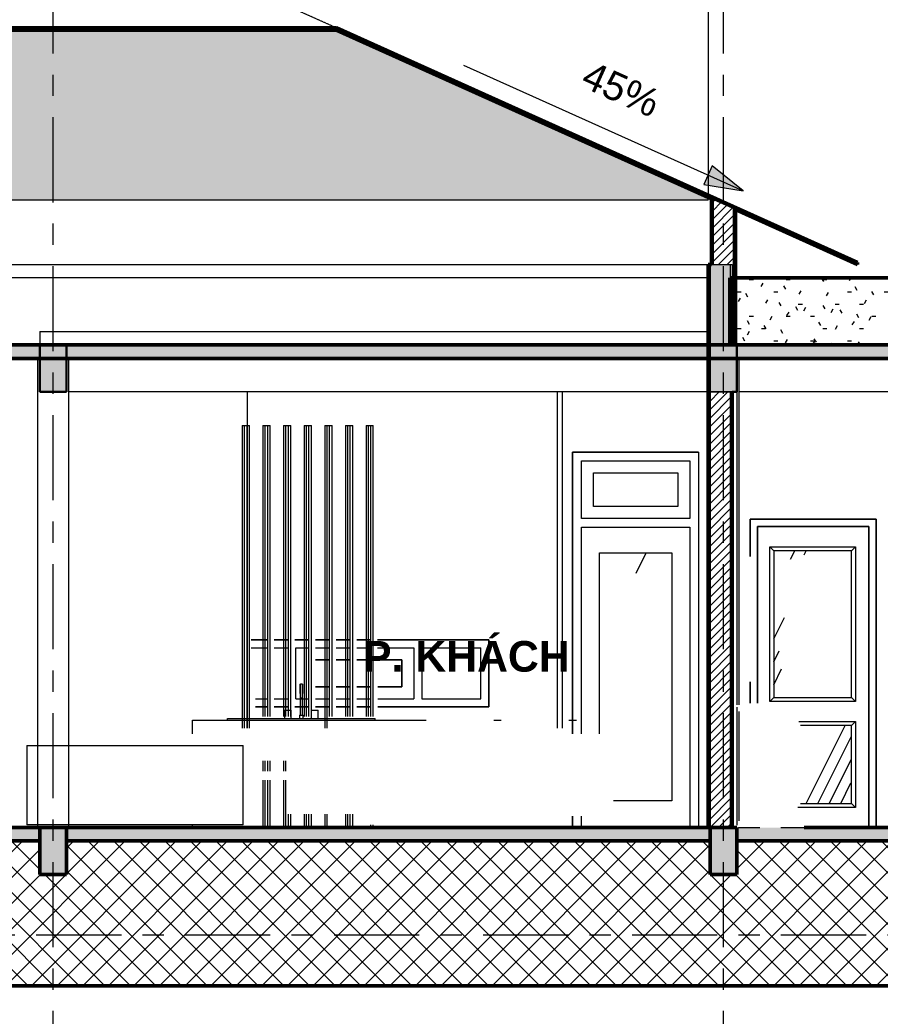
# Model space of a CAD drawing. Header units: millimetres. Extents: x 2164007 to 2324354, y -2513385 to -2308978.
# Drawn here: x 2218526 to 2224943, y -2503218 to -2495786 of the extents above; entities that cross this region are included whole.
import ezdxf

# ---------------------------------------------------------------- set-up
doc = ezdxf.new("R2010")
doc.units = ezdxf.units.MM
doc.linetypes.add('Grid Line', pattern=[22.224999999999994, 12.7, -3.174999999999999, 3.174999999999999, -3.174999999999999])
doc.linetypes.add('IMPORT-ACAD_ISO10W100 _2_', pattern=[6, 4, -1, 0, -1])
for name, color, linetype, lineweight in [('A-AREA-IDEN', 2, 'Continuous', 9), ('A-DETL', 8, 'Continuous', 9), ('A-DETL-GENF', 8, 'Continuous', 9), ('A-DETL-WIDE', 214, 'Continuous', 50), ('A-DOOR', 8, 'Continuous', 13), ('A-FLOR', 8, 'Continuous', 13), ('A-FLOR-PATT', 8, 'Continuous', 13), ('A-GLAZ', 8, 'Continuous', 13), ('A-ROOF', 8, 'Continuous', 13), ('A-ROOF-PATT', 8, 'Continuous', 13), ('A-WALL', 113, 'Continuous', 20), ('A-WALL-PATT', 8, 'Continuous', 50), ('G-ANNO-DIMS', 111, 'Continuous', 9), ('I-FURN', 8, 'Continuous', 9), ('P-SANR-FIXT', 6, 'Continuous', 9), ('S-BEAM', 8, 'Continuous', 9), ('S-COLS', 52, 'Continuous', 9), ('S-GRID', 8, 'Continuous', 9)]:
    doc.layers.add(name, color=color, linetype=linetype, lineweight=lineweight)
doc.styles.add('Arial_3', font='arial.ttf', dxfattribs={"height": 177.0359281437126})
doc.styles.add('Arial_B_1', font='arialbd.ttf', dxfattribs={"height": 253.6890504704873})
pattern_1 = [(45, (2220126.949367068, -2499186), (-31.81980515339464, 31.81980515339464), [])]
pattern_2 = [(63.435, (4651.846, 2739.3), (-920.0997168973379, 2760.290932305043), [1143, -685.8, 1143, -685.8, -1454.051]), (63.435, (4651.846, 2739.3), (-920.0997168973379, 2760.290932305043), [-3657.6, 457.2, -996.8510000000001]), (63.435, (4594.696, 2796.45), (-920.0997168973379, 2760.290932305043), [914.4, -1143, 685.8, -685.8, -1682.651]), (63.435, (4594.696, 2796.45), (-920.0997168973379, 2760.290932305043), [-3429, 800.1, -882.551]), (63.435, (4594.696, 2967.9), (-920.0997168973379, 2760.290932305043), [685.8, -1371.6, 457.2, -685.8, -1911.251]), (63.435, (4594.696, 2967.9), (-920.0997168973379, 2760.290932305043), [-3200.4, 1028.7, -882.551]), (63.435, (4766.146, 2796.45), (-920.0997168973379, 2760.290932305043), [685.8, -1371.6, 571.5, -2482.751]), (63.435, (4937.596, 2967.9), (-920.0997168973379, 2760.290932305043), [342.9, -1714.5, 228.6, -2825.651]), (63.435, (4651.846, 3253.65), (-920.0997168973379, 2760.290932305043), [228.6, -1714.5, 228.6, -914.4, -2025.551]), (63.435, (4651.846, 3253.65), (-920.0997168973379, 2760.290932305043), [-3086.1, 571.5, -1454.051]), (63.435, (5680.545999999999, 3082.2), (-920.0997168973379, 2760.290932305043), [1143, -1714.5, 1371.6, -905.4110000000001]), (63.435, (5680.545999999999, 2910.75), (-920.0997168973379, 2760.290932305043), [1600.2, -1143, 1714.5, -676.811]), (63.435, (5794.846, 2967.9), (-920.0997168973379, 2760.290932305043), [1828.8, -914.4, 1371.6, -996.8510000000001]), (63.435, (5966.295999999999, 3139.35), (-920.0997168973379, 2760.290932305043), [1143, -1600.2, 914.4, -1454.051]), (63.435, (5794.846, 3482.25), (-920.0997168973379, 2760.290932305043), [571.5, -2286, 685.8, -1568.351]), (63.435, (6137.746, 3310.8), (-920.0997168973379, 2760.290932305043), [457.2, -2286, 457.2, -1911.251])]
pattern_3 = [(0, (2220126.949367068, -2499186), (365.76, 91.44), [30.175, -244.145, 30.175, -244.145, -1463.04]), (0, (2220126.949367068, -2499186), (365.76, 91.44), [-548.64, 30.175, -518.465, 30.175, -244.145, -640.08]), (0, (2220126.949367068, -2499186), (365.76, 91.44), [-1371.6, 30.175, -152.705, 30.175, -427.025]), (120, (2220264.109367068, -2499140.28), (-262.069362922049, 271.0374516881963), [30.17499999999999, -244.1449999999999, 30.17499999999999, -1707.184999999999]), (120, (2220264.109367068, -2499140.28), (-262.069362922049, 271.0374516881963), [-304.4949999999998, -244.1449999999999, 30.17499999999999, -518.4649999999996, -914.3999999999995]), (120, (2220264.109367068, -2499140.28), (-262.069362922049, 271.0374516881963), [-1097.279999999999, 30.17499999999999, -244.1449999999999, 30.17499999999999, -609.9049999999995]), (120, (2220264.109367068, -2499140.28), (-262.069362922049, 271.0374516881963), [-1401.774999999999, -152.7049999999999, 30.17499999999999, -427.0249999999997]), (240, (2220309.829367068, -2498957.4), (-103.6906370779508, -362.4774516881963), [30.175, -244.145, 30.175, -1707.185]), (240, (2220309.829367068, -2498957.4), (-103.6906370779508, -362.4774516881963), [-304.495, -244.145, 30.175, -518.465, -914.4]), (240, (2220309.829367068, -2498957.4), (-103.6906370779508, -362.4774516881963), [-1097.28, 30.175, -244.145, 30.175, -609.905]), (240, (2220309.829367068, -2498957.4), (-103.6906370779508, -362.4774516881963), [-1401.775, -152.705, 30.175, -427.025])]

# ---------------------------------------------------------------- blocks, each defined once
blk = doc.blocks.new('Furniture 1 - Furniture 3-1054465-MC A-A')
at = {"layer": 'I-FURN'}
for p, q in [((2873.875521839587, 610.8383184704225), (4488.625729743929, 610.8383184704225)), ((2873.875521839587, 610.8383184704225), (2873.875521839587, 19.99999999910513)), ((4488.625729743929, 19.99999999910513), (4488.625729743929, 610.8383184704225)), ((4488.625729743929, 19.99999999910513), (2873.875521839587, 19.99999999910513))]:
    blk.add_line(p, q, dxfattribs=at)
blk = doc.blocks.new('M_Sink Kitchen-Triple - 1100 x 535mm-319208-MC A-A')
at = {"layer": 'P-SANR-FIXT'}
for p, q in [((4912.197693815918, 1000.025000000055), (4912.197693815918, 838.1000000000706)), ((4912.197693815916, 1000.025000000053), (4912.197693815916, 965.1000000000547)), ((4931.247693815922, 838.1000000000706), (4931.247693815922, 1000.025000000055)), ((4931.247693815915, 965.1000000000547), (4931.247693815915, 1000.025000000053)), ((4921.72269381591, 965.1000000000541), (4912.43650545238, 965.1000000000541)), ((4931.008882179443, 965.1000000000541), (4921.72269381591, 965.1000000000541)), ((4796.32269381592, 876.2000000000858), (4796.32269381592, 812.7000000000526)), ((4796.322693815914, 876.2000000000844), (4847.122693815918, 876.2000000000844)), ((4847.122693815925, 812.7000000000526), (4847.122693815925, 876.2000000000858)), ((4909.02269381592, 838.1000000000706), (4909.02269381592, 812.7000000000526)), ((4909.022693815913, 838.1000000000722), (4934.422693815913, 838.1000000000722)), ((4934.422693815919, 812.7000000000526), (4934.422693815919, 838.1000000000706)), ((4996.322693815922, 876.2000000000858), (4996.322693815922, 812.7000000000526)), ((4996.322693815914, 876.2000000000844), (5047.122693815919, 876.2000000000844)), ((5047.122693815923, 812.7000000000526), (5047.122693815923, 876.2000000000858)), ((4371.722693815912, 812.700000000052), (5471.722693815914, 812.700000000052)), ((4371.722693815912, 799.9999999999967), (4371.722693815912, 812.700000000052)), ((5471.722693815914, 799.9999999999967), (5471.722693815914, 812.700000000052))]:
    blk.add_line(p, q, dxfattribs=at)
at = {"layer": 'P-SANR-FIXT', "flags": 128}
for points in [[(4912.197693815917, 1063.525000000052), (4912.205312799972, 1063.905898408182), (4912.228157563385, 1064.286187460108), (4912.26619155941, 1064.66525877448), (4912.319353941764, 1065.042505918054), (4912.387559661979, 1065.417325375876), (4912.470699605453, 1065.789117516772), (4912.568640766007, 1066.157287552624), (4912.681226458685, 1066.521246489923), (4912.808276570385, 1066.880412071996), (4912.94958784804, 1067.234209710543), (4913.104934223751, 1067.582073404807), (4913.274067176445, 1067.923446647085), (4913.456716129488, 1068.257783313012), (4913.652588883518, 1068.584548535249), (4913.861372083905, 1068.903219559139), (4914.082731722069, 1069.213286579028), (4914.316313669814, 1069.514253553828), (4914.56174424585, 1069.805639000581), (4914.818630813613, 1070.086976764732), (4915.086562409387, 1070.357816765872), (4915.36511039978, 1070.617725717776), (4915.653829167426, 1070.866287821565), (4915.952256823888, 1071.103105430899), (4916.259915948577, 1071.327799688119), (4916.576314352525, 1071.54001113035), (4916.900945865777, 1071.739400264545), (4917.233291147163, 1071.925648110632), (4917.572818515132, 1072.098456711784), (4917.918984798324, 1072.257549611105), (4918.271236204526, 1072.402672293892), (4918.629009206637, 1072.533592594811), (4918.991731444173, 1072.650101069308), (4919.358822638927, 1072.752011328681), (4919.729695523301, 1072.839160338249), (4920.103756779793, 1072.911408678192), (4920.480407990188, 1072.968640766579), (4920.859046592897, 1073.010765044273), (4921.239066846927, 1073.037714121421), (4921.61986080094, 1073.049444885243), (4921.722693815917, 1073.050000000052)], [(4912.197693815917, 1061.538408857562), (4912.197693815917, 1062.119402254695), (4912.197693815917, 1062.601057854319), (4912.197693815916, 1062.982605110224), (4912.197693815916, 1063.263433628195), (4912.197693815916, 1063.443094142501), (4912.197693815914, 1063.521299234656), (4912.197693815917, 1063.525000000052)], [(4912.197693815917, 1063.525000000054), (4912.197693815914, 1063.474206773027), (4912.197693815916, 1063.321908350268), (4912.197693815916, 1063.068348376772), (4912.197693815916, 1062.713932494405), (4912.197693815916, 1062.259227692973), (4912.197693815916, 1061.704961403158), (4912.197693815916, 1061.052020332786), (4912.197693815916, 1060.301449048287), (4912.197693815917, 1059.454448303603), (4912.197693815917, 1058.512373119237), (4912.197693815917, 1057.47673061452), (4912.197693815917, 1056.349177596538), (4912.197693815917, 1055.131517909584), (4912.197693815917, 1053.825699549407), (4912.197693815917, 1052.433811546815), (4912.197693815917, 1050.958080625706), (4912.197693815917, 1049.400867640737), (4912.197693815917, 1047.764663800501), (4912.197693815917, 1046.052086682099), (4912.197693815917, 1044.265876043599), (4912.197693815917, 1042.408889440978), (4912.197693815917, 1040.484097656665), (4912.197693815916, 1038.494579946911), (4912.197693815916, 1036.443519115654), (4912.197693815916, 1034.334196422679), (4912.197693815916, 1032.169986334336), (4912.197693815916, 1029.954351125084), (4912.197693815916, 1027.690835338623), (4912.197693815916, 1025.383060117352), (4912.197693815916, 1023.034717409322), (4912.197693815916, 1020.649564061916), (4912.197693815916, 1018.231415811684), (4912.197693815916, 1015.784141179979), (4912.197693815916, 1013.311655284158), (4912.197693815916, 1010.81791357422), (4912.197693815916, 1008.306905504926), (4912.197693815916, 1005.782648153536), (4912.197693815916, 1003.249179793337), (4912.197693815916, 1000.710553433256), (4912.197693815916, 1000.025000000053)], [(4912.197693815918, 1000.025000000055), (4912.197693815918, 1002.564322720909), (4912.197693815918, 1005.099583067098), (4912.197693815918, 1007.626725162903), (4912.197693815918, 1010.141706120059), (4912.197693815918, 1012.640502505543), (4912.197693815918, 1015.119116778178), (4912.197693815918, 1017.573583683878), (4912.197693815918, 1019.999976599177), (4912.197693815918, 1022.394413813024), (4912.197693815918, 1024.753064736655), (4912.197693815918, 1027.072156031746), (4912.197693815918, 1029.34797764694), (4912.197693815918, 1031.576888753134), (4912.197693815918, 1033.755323568032), (4912.197693815918, 1035.879797060641), (4912.197693815918, 1037.946910526566), (4912.197693815918, 1039.953357025225), (4912.197693815918, 1041.895926670244), (4912.197693815918, 1043.771511764573), (4912.197693815917, 1045.577111772174), (4912.197693815917, 1047.309838118204), (4912.197693815917, 1048.966918810137), (4912.197693815917, 1050.545702872362), (4912.197693815917, 1052.043664587166), (4912.197693815917, 1053.458407535357), (4912.197693815917, 1054.787668430003), (4912.197693815917, 1056.029320737249), (4912.197693815917, 1057.181378078262), (4912.197693815917, 1058.241997407061), (4912.197693815917, 1059.209481958973)], [(4921.722693815917, 1073.050000000052), (4922.103592224047, 1073.042381015998), (4922.483881275975, 1073.019536252585), (4922.862952590344, 1072.981502256562), (4923.240199733919, 1072.928339874205), (4923.615019191739, 1072.860134153993), (4923.986811332635, 1072.776994210518), (4924.354981368491, 1072.679053049961), (4924.718940305786, 1072.56646735729), (4925.078105887863, 1072.439417245586), (4925.431903526405, 1072.298105967928), (4925.779767220673, 1072.142759592224), (4926.121140462952, 1071.973626639526), (4926.455477128881, 1071.790977686483), (4926.782242351116, 1071.595104932456), (4927.100913375009, 1071.386321732066), (4927.410980394895, 1071.164962093899), (4927.711947369695, 1070.931380146154), (4928.003332816445, 1070.685949570121), (4928.284670580596, 1070.429063002358), (4928.555510581735, 1070.161131406584), (4928.81541953364, 1069.88258341619), (4929.06398163743, 1069.593864648542), (4929.300799246764, 1069.295436992082), (4929.525493503984, 1068.987777867393), (4929.737704946213, 1068.671379463446), (4929.937094080412, 1068.346747950194), (4930.123341926497, 1068.014402668807), (4930.296150527649, 1067.674875300838), (4930.45524342697, 1067.328709017648), (4930.600366109757, 1066.976457611443), (4930.731286410675, 1066.618684609332), (4930.847794885173, 1066.255962371796), (4930.949705144545, 1065.888871177042), (4931.036854154116, 1065.517998292668), (4931.10910249406, 1065.143937036177), (4931.166334582443, 1064.767285825785), (4931.208458860136, 1064.388647223074), (4931.235407937283, 1064.008626969044), (4931.247138701104, 1063.627833015033), (4931.247693815921, 1063.525000000052)], [(4931.247693815921, 1063.525000000052), (4931.247693815919, 1063.474206773027), (4931.24769381592, 1063.321908350268), (4931.24769381592, 1063.068348376772), (4931.247693815921, 1062.713932494405), (4931.247693815921, 1062.259227692973), (4931.247693815921, 1061.704961403158), (4931.247693815921, 1061.052020332786)], [(4931.247693815915, 1000.025000000053), (4931.247693815915, 1002.564322720905), (4931.247693815915, 1005.099583067096), (4931.247693815915, 1007.626725162899), (4931.247693815915, 1010.141706120059), (4931.247693815915, 1012.640502505541), (4931.247693815915, 1015.119116778178), (4931.247693815915, 1017.573583683873), (4931.247693815915, 1019.999976599177), (4931.247693815915, 1022.394413813022), (4931.247693815915, 1024.753064736652), (4931.247693815915, 1027.072156031746), (4931.247693815915, 1029.347977646936), (4931.247693815915, 1031.576888753129), (4931.247693815915, 1033.755323568028), (4931.247693815915, 1035.879797060636), (4931.247693815915, 1037.946910526566), (4931.247693815915, 1039.953357025225), (4931.247693815917, 1041.895926670244), (4931.247693815917, 1043.771511764573), (4931.247693815917, 1045.577111772174), (4931.247693815917, 1047.309838118204), (4931.247693815917, 1048.966918810137), (4931.247693815917, 1050.545702872362), (4931.247693815917, 1052.043664587166), (4931.247693815917, 1053.458407535352), (4931.247693815917, 1054.787668430003), (4931.247693815917, 1056.029320737249), (4931.247693815917, 1057.181378078262), (4931.247693815917, 1058.241997407061), (4931.247693815917, 1059.209481958973), (4931.247693815917, 1060.082283965098), (4931.247693815915, 1060.859007128418), (4931.247693815915, 1061.538408857562), (4931.247693815915, 1062.119402254695), (4931.247693815915, 1062.601057854319), (4931.247693815915, 1062.982605110224), (4931.247693815915, 1063.263433628195), (4931.247693815914, 1063.443094142501), (4931.247693815914, 1063.521299234656), (4931.247693815917, 1063.525000000054)], [(4931.247693815921, 1059.454448303603), (4931.247693815921, 1058.512373119237), (4931.247693815921, 1057.47673061452), (4931.247693815921, 1056.349177596538), (4931.247693815921, 1055.131517909584), (4931.247693815921, 1053.825699549407), (4931.247693815921, 1052.433811546819), (4931.247693815921, 1050.958080625706), (4931.247693815921, 1049.400867640737), (4931.247693815921, 1047.764663800501), (4931.247693815921, 1046.052086682099), (4931.247693815922, 1044.265876043599), (4931.247693815922, 1042.408889440978), (4931.247693815922, 1040.484097656665), (4931.247693815922, 1038.494579946911), (4931.247693815922, 1036.443519115654), (4931.247693815922, 1034.334196422679), (4931.247693815922, 1032.169986334336), (4931.247693815922, 1029.954351125088), (4931.247693815922, 1027.690835338627), (4931.247693815922, 1025.383060117352), (4931.247693815922, 1023.034717409322), (4931.247693815922, 1020.649564061916), (4931.247693815922, 1018.231415811686), (4931.247693815922, 1015.784141179981), (4931.247693815922, 1013.311655284162), (4931.247693815922, 1010.817913574222), (4931.247693815922, 1008.30690550493), (4931.247693815922, 1005.782648153539), (4931.247693815922, 1003.249179793339), (4931.247693815922, 1000.710553433256), (4931.247693815922, 1000.025000000055)]]:
    blk.add_lwpolyline(points, dxfattribs=at)
blk = doc.blocks.new('Furniture 22 - Furniture 3-1054481-MC A-A')
at = {"layer": 'I-FURN'}
for p, q in [((4110.98272977055, 799.9999999999943), (5853.613162824718, 799.9999999999943)), ((4110.98272977055, 699.9999999999175), (4110.98272977055, 799.9999999999943)), ((6358.604209528652, 799.9999999999943), (6413.613162824717, 799.9999999999943)), ((6918.604209528652, 799.9999999999943), (6973.613162824718, 799.9999999999943)), ((4110.98272977055, 0), (4110.98272977055, 19.99999999910289))]:
    blk.add_line(p, q, dxfattribs=at)
blk = doc.blocks.new('Floors 1 - Floors 1-1058097-mc a-a')
at = {"layer": 'A-FLOR'}
for p, q in [((4480.961166799882, 3000), (4498.961166799882, 3000)), ((4480.961166799882, 3000), (4480.961166799882, 740.0000000000013)), ((4498.961166799882, 3000), (4516.961166799881, 3000)), ((4498.961166799882, 740.0000000000013), (4498.961166799882, 3000)), ((4516.961166799881, 3000), (4534.961166799882, 3000)), ((4516.961166799881, 740.0000000000013), (4516.961166799881, 3000)), ((4534.961166799882, 740.0000000000013), (4534.961166799882, 3000)), ((4634.961166799882, 3000), (4652.961166799882, 3000)), ((4634.961166799882, 3000), (4634.961166799882, 829.0066947750939)), ((4652.961166799882, 3000), (4670.961166799881, 3000)), ((4652.961166799882, 829.0066947750943), (4652.961166799882, 3000)), ((4670.961166799881, 3000), (4688.961166799881, 3000)), ((4670.961166799881, 829.0066947750942), (4670.961166799881, 3000)), ((4688.961166799881, 829.0066947750942), (4688.961166799881, 3000)), ((4788.961166799882, 3000), (4806.961166799882, 3000)), ((4788.961166799882, 3000), (4788.961166799882, 829.0066947750942)), ((4806.961166799882, 3000), (4824.961166799881, 3000)), ((4806.961166799882, 829.0066947750943), (4806.961166799882, 3000)), ((4824.961166799881, 3000), (4842.961166799881, 3000)), ((4824.961166799881, 829.0066947750942), (4824.961166799881, 3000)), ((4842.961166799881, 829.0066947750942), (4842.961166799881, 3000)), ((4942.961166799881, 3000), (4960.961166799882, 3000)), ((4942.961166799881, 3000), (4942.961166799881, 829.0066947750939)), ((4960.961166799882, 3000), (4978.96116679988, 3000)), ((4960.961166799882, 829.0066947750942), (4960.961166799882, 3000)), ((4978.96116679988, 3000), (4996.96116679988, 3000)), ((4978.96116679988, 829.0066947750942), (4978.96116679988, 3000)), ((4996.96116679988, 829.0066947750942), (4996.96116679988, 3000)), ((5096.961166799881, 3000), (5114.961166799881, 3000)), ((5096.961166799881, 3000), (5096.961166799881, 740.0000000000013)), ((5114.961166799881, 3000), (5132.961166799879, 3000)), ((5114.961166799881, 740.0000000000013), (5114.961166799881, 3000)), ((5132.961166799879, 3000), (5150.961166799879, 3000)), ((5132.961166799879, 829.0066947750942), (5132.961166799879, 3000)), ((5150.961166799879, 829.0066947750942), (5150.961166799879, 3000)), ((5250.961166799881, 3000), (5268.961166799881, 3000)), ((5250.961166799881, 3000), (5250.961166799881, 829.0066947750939)), ((5268.961166799881, 3000), (5286.961166799879, 3000)), ((5268.961166799881, 829.0066947750942), (5268.961166799881, 3000)), ((5286.961166799879, 3000), (5304.961166799879, 3000)), ((5286.961166799879, 829.0066947750943), (5286.961166799879, 3000)), ((5304.961166799879, 829.0066947750943), (5304.961166799879, 3000)), ((5404.961166799882, 3000), (5422.961166799882, 3000)), ((5404.961166799882, 3000), (5404.961166799882, 829.0066947750939)), ((5422.961166799882, 3000), (5440.961166799881, 3000)), ((5422.961166799882, 829.0066947750942), (5422.961166799882, 3000)), ((5440.961166799881, 3000), (5458.961166799881, 3000)), ((5440.961166799881, 829.0066947750942), (5440.961166799881, 3000)), ((5458.961166799881, 829.0066947750942), (5458.961166799881, 3000)), ((4634.961166799882, 496.6060360873706), (4634.961166799882, 421.5816461160737)), ((4652.961166799882, 421.581646116074), (4652.961166799882, 496.6060360873707)), ((4670.961166799881, 421.581646116074), (4670.961166799881, 496.6060360873707)), ((4688.961166799881, 421.581646116074), (4688.961166799881, 496.6060360873707)), ((4788.961166799882, 496.6060360873706), (4788.961166799882, 421.5816461160737)), ((4806.961166799882, 421.581646116074), (4806.961166799882, 496.6060360873707)), ((4634.961166799882, 354.185163991583), (4634.961166799882, 0)), ((4652.961166799882, 0), (4652.961166799882, 354.1851639915834)), ((4670.961166799881, 0), (4670.961166799881, 354.1851639915834)), ((4688.961166799881, 0), (4688.961166799881, 354.1851639915834)), ((4788.961166799882, 354.185163991583), (4788.961166799882, 0)), ((4806.961166799882, 0), (4806.961166799882, 354.1851639915834)), ((4824.961166799881, 0), (4824.961166799881, 99.93900539060252)), ((4842.961166799881, 0), (4842.961166799881, 99.95178320574696)), ((4942.961166799881, 100.0227710676444), (4942.961166799881, 0)), ((4960.961166799882, 0), (4960.961166799882, 100.035548882785)), ((4978.96116679988, 0), (4978.96116679988, 100.0483266979257)), ((4996.96116679988, 0), (4996.96116679988, 100.0611045130663)), ((5096.961166799881, 100.1320923749672), (5096.961166799881, 0)), ((5114.961166799881, 0), (5114.961166799881, 100.1448701901081)), ((5250.961166799881, 99.93620553474449), (5250.961166799881, 0)), ((5268.961166799881, 0), (5268.961166799881, 99.93620553474476)), ((5286.961166799879, 0), (5286.961166799879, 99.93620553474476)), ((5304.961166799879, 0), (5304.961166799879, 99.93620553474476)), ((5440.961166799881, 0), (5440.961166799881, 19.99999999910756)), ((5458.961166799881, 0), (5458.961166799881, 19.99999999910756))]:
    blk.add_line(p, q, dxfattribs=at)
blk = doc.blocks.new('CUADI XINFA 65X940X2300 - D2-1092060-mc a-a')
at = {"layer": 'A-DOOR', "lineweight": 9}
h = blk.add_hatch(dxfattribs=at)
h.set_pattern_fill('FP_5', color=256, style=0, pattern_type=2)
h.set_pattern_definition([(54.736, (4651.846, 454.409), (-306.7183038384769, 2819.295481826523), [885.3639999999999, -531.2180000000001, 885.3639999999999, -1657.522]), (54.736, (4651.846, 454.409), (-306.7183038384769, 2819.295481826523), [-2301.946, -531.2180000000001, 354.146, -772.158]), (54.736, (4594.696, 494.82), (-306.7183038384769, 2819.295481826523), [708.291, -885.3639999999999, 531.2180000000001, -1834.595]), (54.736, (4594.696, 494.82), (-306.7183038384769, 2819.295481826523), [-2124.874, -531.2180000000001, 619.755, -683.6210000000001]), (54.736, (4594.696, 616.054), (-306.7183038384769, 2819.295481826523), [531.2180000000001, -1062.437, 354.146, -2011.667]), (54.736, (4594.696, 616.054), (-306.7183038384769, 2819.295481826523), [-1947.801, -531.2180000000001, 796.828, -683.6210000000001]), (54.736, (4766.146, 494.82), (-306.7183038384769, 2819.295481826523), [531.2180000000001, -1062.437, 442.682, -1923.131]), (54.736, (4937.596, 616.054), (-306.7183038384769, 2819.295481826523), [265.609, -1328.046, 177.073, -2188.74]), (54.736, (4651.846, 818.1089999999999), (-306.7183038384769, 2819.295481826523), [177.073, -1328.046, 177.073, -2277.277]), (54.736, (4651.846, 818.1089999999999), (-306.7183038384769, 2819.295481826523), [-1682.192, -708.291, 442.682, -1126.303]), (54.736, (5680.545999999999, 696.8760000000001), (-306.7183038384769, 2819.295481826523), [885.3639999999999, -1328.046, 1062.437, -701.329]), (54.736, (5680.545999999999, 575.6419999999999), (-306.7183038384769, 2819.295481826523), [1239.51, -885.3639999999999, 1328.046, -524.256]), (54.736, (5794.846, 616.054), (-306.7183038384769, 2819.295481826523), [1416.582, -708.291, 1062.437, -772.158]), (54.736, (5966.295999999999, 737.2869999999999), (-306.7183038384769, 2819.295481826523), [885.3639999999999, -1239.51, 708.291, -1126.303]), (54.736, (5794.846, 979.7539999999999), (-306.7183038384769, 2819.295481826523), [442.682, -1770.728, 531.2180000000001, -1214.84]), (54.736, (6137.746, 858.5210000000001), (-306.7183038384769, 2819.295481826523), [354.146, -1770.728, 354.146, -1480.449])])
h.paths.add_polyline_path([(8523.673932765721, 2064.999999999998), (9025.961166808276, 2064.999999999998), (9055.961166808274, 2095), (8415.961166808276, 2095), (8445.961166808278, 2064.999999999998)], flags=0)
h = blk.add_hatch(dxfattribs=at)
h.set_pattern_fill('FP_2', color=256, style=0, pattern_type=2)
h.set_pattern_definition(pattern_2)
h.paths.add_polyline_path([(9025.961166808276, 969.9999999999982), (9025.961166808276, 2064.999999999998), (8445.961166808278, 2064.999999999998), (8445.961166808278, 969.9999999999982), (8745.572077312301, 969.9999999999982)], flags=0)
h = blk.add_hatch(dxfattribs=at)
h.set_pattern_fill('FP_4', color=256, style=0, pattern_type=2)
h.set_pattern_definition([(54.736, (4651.846, -198.091), (-306.7183038384769, 2819.295481826523), [885.3639999999999, -531.2180000000001, 885.3639999999999, -1657.522]), (54.736, (4651.846, -198.091), (-306.7183038384769, 2819.295481826523), [-2301.946, -531.2180000000001, 354.146, -772.158]), (54.736, (4594.696, -157.68), (-306.7183038384769, 2819.295481826523), [708.291, -885.3639999999999, 531.2180000000001, -1834.595]), (54.736, (4594.696, -157.68), (-306.7183038384769, 2819.295481826523), [-2124.874, -531.2180000000001, 619.755, -683.6210000000001]), (54.736, (4594.696, -36.446), (-306.7183038384769, 2819.295481826523), [531.2180000000001, -1062.437, 354.146, -2011.667]), (54.736, (4594.696, -36.446), (-306.7183038384769, 2819.295481826523), [-1947.801, -531.2180000000001, 796.828, -683.6210000000001]), (54.736, (4766.146, -157.68), (-306.7183038384769, 2819.295481826523), [531.2180000000001, -1062.437, 442.682, -1923.131]), (54.736, (4937.596, -36.446), (-306.7183038384769, 2819.295481826523), [265.609, -1328.046, 177.073, -2188.74]), (54.736, (4651.846, 165.609), (-306.7183038384769, 2819.295481826523), [177.073, -1328.046, 177.073, -2277.277]), (54.736, (4651.846, 165.609), (-306.7183038384769, 2819.295481826523), [-1682.192, -708.291, 442.682, -1126.303]), (54.736, (5680.545999999999, 44.376), (-306.7183038384769, 2819.295481826523), [885.3639999999999, -1328.046, 1062.437, -701.329]), (54.736, (5680.545999999999, -76.858), (-306.7183038384769, 2819.295481826523), [1239.51, -885.3639999999999, 1328.046, -524.256]), (54.736, (5794.846, -36.446), (-306.7183038384769, 2819.295481826523), [1416.582, -708.291, 1062.437, -772.158]), (54.736, (5966.295999999999, 84.787), (-306.7183038384769, 2819.295481826523), [885.3639999999999, -1239.51, 708.291, -1126.303]), (54.736, (5794.846, 327.254), (-306.7183038384769, 2819.295481826523), [442.682, -1770.728, 531.2180000000001, -1214.84]), (54.736, (6137.746, 206.021), (-306.7183038384769, 2819.295481826523), [354.146, -1770.728, 354.146, -1480.449])])
h.paths.add_polyline_path([(8645.011166808275, 759.9999999999961), (9025.961166808276, 759.9999999999961), (9055.961166808278, 789.999999999998), (8632.561937704702, 789.999999999998), (8625.961166808276, 787.39999999999), (8625.961166808276, 761.9999999999849), (8645.011166808275, 761.9999999999849)], flags=0)
h = blk.add_hatch(dxfattribs=at)
h.set_pattern_fill('FP_2', color=256, style=0, pattern_type=2)
h.set_pattern_definition(pattern_2)
h.paths.add_polyline_path([(8654.082440526052, 179.9999999999937), (9025.961166808276, 179.9999999999937), (9025.961166808276, 759.9999999999961), (8645.011166808275, 759.0716798253079), (8645.011166808275, 459.7592150762864), (8654.277173498629, 460.4571116307756), (8661.204011458456, 463.8077999652626), (8668.552876400801, 458.1126019889448), (8668.552876400801, 454.3960211739991), (8661.204011458456, 448.7008231976814), (8652.834420290004, 452.7494080866576), (8645.011166808275, 452.7494080866576), (8645.011166808275, 179.9999999999937)], flags=0)
h = blk.add_hatch(dxfattribs=at)
h.set_pattern_fill('FP_3', color=256, style=0, pattern_type=2)
h.set_pattern_definition([(54.736, (4651.846, 3454.736), (-306.7183038384769, 2819.295481826523), [885.3639999999999, -531.2180000000001, 885.3639999999999, -1657.522]), (54.736, (4651.846, 3454.736), (-306.7183038384769, 2819.295481826523), [-2301.946, -531.2180000000001, 354.146, -772.158]), (54.736, (4594.696, 3495.147), (-306.7183038384769, 2819.295481826523), [708.291, -885.3639999999999, 531.2180000000001, -1834.595]), (54.736, (4594.696, 3495.147), (-306.7183038384769, 2819.295481826523), [-2124.874, -531.2180000000001, 619.755, -683.6210000000001]), (54.736, (4594.696, 3616.38), (-306.7183038384769, 2819.295481826523), [531.2180000000001, -1062.437, 354.146, -2011.667]), (54.736, (4594.696, 3616.38), (-306.7183038384769, 2819.295481826523), [-1947.801, -531.2180000000001, 796.828, -683.6210000000001]), (54.736, (4766.146, 3495.147), (-306.7183038384769, 2819.295481826523), [531.2180000000001, -1062.437, 442.682, -1923.131]), (54.736, (4937.596, 3616.38), (-306.7183038384769, 2819.295481826523), [265.609, -1328.046, 177.073, -2188.74]), (54.736, (4651.846, 3818.436), (-306.7183038384769, 2819.295481826523), [177.073, -1328.046, 177.073, -2277.277]), (54.736, (4651.846, 3818.436), (-306.7183038384769, 2819.295481826523), [-1682.192, -708.291, 442.682, -1126.303]), (54.736, (5680.545999999999, 3697.203), (-306.7183038384769, 2819.295481826523), [885.3639999999999, -1328.046, 1062.437, -701.329]), (54.736, (5680.545999999999, 3575.969), (-306.7183038384769, 2819.295481826523), [1239.51, -885.3639999999999, 1328.046, -524.256]), (54.736, (5794.846, 3616.38), (-306.7183038384769, 2819.295481826523), [1416.582, -708.291, 1062.437, -772.158]), (54.736, (5966.295999999999, 3737.614), (-306.7183038384769, 2819.295481826523), [885.3639999999999, -1239.51, 708.291, -1126.303]), (54.736, (5794.846, 3980.081), (-306.7183038384769, 2819.295481826523), [442.682, -1770.728, 531.2180000000001, -1214.84]), (54.736, (6137.746, 3858.847), (-306.7183038384769, 2819.295481826523), [354.146, -1770.728, 354.146, -1480.449])])
h.paths.add_polyline_path([(8745.572077312301, 149.9999999999919), (9055.961166808278, 149.9999999999919), (9025.961166808276, 179.9999999999937), (8645.011166808275, 179.9999999999937), (8645.011166808275, 152.3999999999913), (8625.961166808276, 151.5640066403336), (8625.961166808276, 149.9999999999919), (8645.011166808275, 149.9999999999919)], flags=0)
at = {"layer": 'A-DOOR'}
for p, q in [((9210.961166808276, 2300), (8270.961166808274, 2300)), ((8270.961166808274, 2300), (8270.961166808274, 2022.173244735353)), ((8325.961166808274, 927.099999999993), (8325.961166808274, 2245)), ((8325.961166808274, 2245), (9155.961166808274, 2245)), ((9155.961166808274, 2245), (8325.961166808274, 2245)), ((8325.961166808274, 2245), (8325.961166808274, 927.0999999999929)), ((9155.961166808274, 2245), (9155.961166808274, 0)), ((9155.961166808274, 0), (9155.961166808274, 2245)), ((9210.961166808276, 0), (9210.961166808276, 2300)), ((8415.961166808274, 2095), (8445.961166808274, 2065)), ((8415.961166808274, 939.9999999999999), (8415.961166808274, 2095)), ((8415.961166808274, 2095), (9055.961166808274, 2095)), ((9055.961166808274, 2095), (9025.961166808274, 2065)), ((9055.961166808274, 2095), (9055.961166808274, 939.9999999999999)), ((9025.961166808274, 2065), (8445.961166808274, 2065)), ((8445.961166808274, 2065), (8445.961166808274, 970)), ((9025.961166808274, 970), (9025.961166808274, 2065)), ((8270.961166808274, 1086.935220088674), (8270.961166808274, 927.0999999999923)), ((8445.961166808274, 970), (8415.961166808274, 939.9999999999999)), ((8445.961166808274, 970), (9025.961166808274, 970)), ((9055.961166808274, 939.9999999999999), (9025.961166808274, 970)), ((9055.961166808274, 939.9999999999999), (8415.961166808274, 939.9999999999999)), ((8632.561937704704, 790), (9055.961166808274, 790)), ((9025.961166808274, 760.0000000000001), (8645.011166808274, 760.0000000000001)), ((9055.961166808276, 790), (9025.961166808274, 760.0000000000001)), ((9025.961166808274, 180), (9025.961166808274, 760.0000000000001)), ((9055.961166808274, 790), (9055.961166808274, 150)), ((9055.961166808274, 150), (8625.961166808276, 150)), ((8645.011166808274, 180), (9025.961166808274, 180)), ((9055.961166808276, 150), (9025.961166808274, 180))]:
    blk.add_line(p, q, dxfattribs=at)
blk = doc.blocks.new('Cua di XIN FA la 940X2800 - D3-1131724-mc a-a')
at = {"layer": 'A-DOOR', "lineweight": 9}
h = blk.add_hatch(dxfattribs=at)
h.set_pattern_fill('FP_2', color=256, style=0, pattern_type=2)
h.set_pattern_definition(pattern_2)
h.paths.add_polyline_path([(7275.936799322261, 199.9999999999978), (7685.961166808257, 199.9999999999978), (7685.961166808257, 2049.999999999982), (7145.961166808259, 2049.999999999982), (7145.961166808259, 699.9999999999145), (7233.653925233125, 699.1399188999221), (7241.403507118157, 695.3431231776837), (7244.969351762305, 692.6069543473563), (7249.600039402147, 685.8840305446721), (7251.866474228503, 678.5254738474432), (7252.362397414772, 674.7585632657102), (7251.481063858622, 298.7882654022066), (7247.334887105383, 290.5141366751018), (7244.786670873635, 287.1932366284272), (7237.454929537316, 282.2647551213556), (7233.191642099223, 280.4988436446139), (7231.093600087918, 279.337504558767), (7238.765764622518, 276.8294454186814), (7245.040066944438, 272.2951796181422), (7249.802721022973, 265.6371233466115), (7252.082391885076, 258.3487127615964), (7252.362397414772, 254.6175100884649), (7252.362397414772, 199.9999999999978)], flags=0)
at = {"layer": 'A-DOOR'}
for p, q in [((7885.961166808258, 2799.999999999984), (6945.961166808257, 2799.999999999984)), ((6945.961166808257, 2799.999999999984), (6945.961166808257, 699.8783904092833)), ((7885.961166808258, 2799.999999999984), (7885.961166808258, 0)), ((7010.961166808258, 2304.999999999984), (7010.961166808258, 2734.999999999983)), ((7010.961166808258, 2734.999999999984), (7820.961166808258, 2734.999999999984)), ((7820.961166808258, 2734.999999999984), (7820.961166808258, 2304.999999999984)), ((7100.961166808257, 2394.999999999984), (7100.961166808257, 2644.999999999984)), ((7100.961166808257, 2644.999999999984), (7730.961166808256, 2644.999999999984)), ((7730.961166808256, 2644.999999999984), (7730.961166808256, 2394.999999999984)), ((7730.961166808256, 2394.999999999984), (7100.961166808257, 2394.999999999984)), ((7820.961166808258, 2304.999999999984), (7010.961166808258, 2304.999999999984)), ((7010.961166808258, 2239.999999999984), (7820.961166808258, 2239.999999999984)), ((7010.961166808258, 699.9065047540926), (7010.961166808258, 2239.999999999984)), ((7820.961166808258, 2239.999999999984), (7820.961166808258, 0)), ((7145.961166808257, 699.9648960856167), (7145.961166808257, 2049.999999999984)), ((7145.961166808257, 2049.999999999984), (7685.961166808257, 2049.999999999984)), ((7685.961166808257, 2049.999999999984), (7685.961166808257, 200)), ((7685.961166808257, 200), (7252.082391885077, 200)), ((6945.961166808257, 83.90947119592765), (6945.961166808257, 0)), ((7010.961166808258, 0), (7010.961166808258, 83.86208935410248))]:
    blk.add_line(p, q, dxfattribs=at)
blk = doc.blocks.new('cua lat 3500x2 - SL-1134121-mc a-a')
at = {"layer": 'A-GLAZ'}
for p, q in [((4664.961166799883, 1400.000000000001), (4547.961166799863, 1400.000000000001)), ((4547.961166799864, 1340.009809969245), (4664.961166799883, 1340.009809969245)), ((4818.961166799882, 1400.000000000001), (4718.961166799881, 1400.000000000001)), ((4718.961166799881, 1340.009809969245), (4818.961166799882, 1340.009809969245)), ((4972.961166799881, 1400.000000000001), (4872.96116679988, 1400.000000000001)), ((4880.961166808188, 1340.009809969245), (4972.961166799882, 1340.009809969245)), ((4880.961166808188, 959.9901900307564), (4880.961166808188, 1340.009809969245)), ((5126.961166799879, 1400.000000000001), (5026.961166799878, 1400.000000000001)), ((5026.961166799879, 1340.009809969245), (5126.961166799882, 1340.009809969245)), ((5280.961166799882, 1400.000000000001), (5180.961166799881, 1400.000000000001)), ((5180.961166799883, 1340.009809969245), (5280.961166799884, 1340.009809969245)), ((5434.961166799881, 1400), (5334.96116679988, 1400)), ((5334.961166799882, 1340.009809969245), (5434.961166799882, 1340.009809969245)), ((6320.961166808189, 1400), (5488.961166799878, 1400)), ((5488.961166799881, 1340.009809969245), (5760.96116680819, 1340.009809969245)), ((5760.96116680819, 1340.009809969245), (5760.96116680819, 959.9901900307563)), ((5820.961166808191, 1340.009809969245), (5820.961166808191, 959.9901900307564)), ((5820.961166808191, 1340.009809969245), (6260.970976777432, 1340.009809969245)), ((6260.970976777433, 959.9901900307563), (6260.970976777433, 1340.009809969245)), ((6320.96116680819, 900.0000000000001), (6320.96116680819, 1400.000000000001)), ((5126.961166799878, 1250.000000000001), (5026.961166799877, 1250.000000000001)), ((5026.961166799877, 1250), (5126.961166799879, 1250)), ((5280.961166799881, 1250.000000000001), (5180.96116679988, 1250.000000000001)), ((5180.96116679988, 1250), (5280.961166799881, 1250)), ((5434.96116679988, 1250.000000000001), (5334.961166799879, 1250.000000000001)), ((5334.961166799879, 1250), (5434.961166799881, 1250)), ((5670.961166808187, 1250.000000000001), (5488.961166799878, 1250.000000000001)), ((5488.961166799878, 1250), (5670.961166808187, 1250)), ((5670.961166808187, 1049.999999999999), (5670.961166808187, 1250.000000000001)), ((5670.961166808187, 1250), (5670.961166808187, 1049.999999999999)), ((5026.961166799877, 1049.999999999999), (5126.961166799878, 1049.999999999999)), ((5126.961166799878, 1049.999999999999), (5026.961166799877, 1049.999999999999)), ((5180.96116679988, 1049.999999999999), (5280.961166799881, 1049.999999999999)), ((5280.961166799881, 1049.999999999999), (5180.96116679988, 1049.999999999999)), ((5334.961166799879, 1049.999999999999), (5434.96116679988, 1049.999999999999)), ((5434.96116679988, 1049.999999999999), (5334.961166799879, 1049.999999999999)), ((5493.098216599057, 1049.999999999999), (5670.961166808187, 1049.999999999999)), ((5670.961166808187, 1049.999999999999), (5493.098216599057, 1049.999999999999)), ((4579.314703596431, 959.9901900307564), (4664.961166799883, 959.9901900307563)), ((4579.314703596431, 900.0000000000003), (4664.961166799883, 900.0000000000003)), ((4718.961166799881, 959.9901900307563), (4818.961166799881, 959.9901900307563)), ((4718.961166799881, 900.0000000000003), (4818.961166799882, 900.0000000000003)), ((4872.96116679988, 900.0000000000002), (4972.961166799881, 900.0000000000002)), ((4880.961166808188, 959.9901900307564), (4972.961166799882, 959.9901900307564)), ((5026.961166799879, 959.9901900307564), (5126.961166799882, 959.9901900307564)), ((5026.961166799878, 900.0000000000002), (5126.961166799879, 900.0000000000002)), ((5180.961166799882, 959.9901900307564), (5280.961166799884, 959.9901900307564)), ((5180.961166799881, 900.0000000000002), (5280.961166799882, 900.0000000000002)), ((5334.961166799882, 959.9901900307563), (5434.961166799882, 959.9901900307563)), ((5334.96116679988, 900.0000000000002), (5434.961166799881, 900.0000000000002)), ((5493.406399658324, 959.9901900307563), (5760.96116680819, 959.9901900307563)), ((5493.494874912009, 900.0000000000002), (6320.96116680819, 900.0000000000001)), ((5820.961166808191, 959.9901900307563), (6260.970976777433, 959.9901900307563))]:
    blk.add_line(p, q, dxfattribs=at)

msp = doc.modelspace()

# ---------------------------------------------------------------- hatches: boundary and pattern name
at = {"layer": 'A-DETL-GENF'}
for points in [[(2218874.664533876, -2502161), (2218874.664533876, -2501811), (2218674.664533876, -2501811), (2218674.664533876, -2502161)], [(2223674.664533876, -2502161), (2223874.664533876, -2502161), (2223874.664533876, -2501811), (2223674.664533876, -2501811), (2223674.664533876, -2502016.412788988)]]:
    msp.add_hatch(color=7, dxfattribs=at).paths.add_polyline_path(points, flags=0)
h = msp.add_hatch(dxfattribs=at)
h.set_pattern_fill('FP_18', style=0, pattern_type=2)
h.set_pattern_definition([(45, (2220126.949367068, -2499186), (-95.4594154601839, 95.45941546018392), []), (135, (2220126.949367068, -2499186), (-95.45941546018392, -95.4594154601839), [])])
h.paths.add_polyline_path([(2230234.664533876, -2502991), (2230234.664533876, -2502611), (2227789.664533876, -2502611), (2227789.664533876, -2502991)], flags=0)
h.paths.add_polyline_path([(2227559.664533876, -2502991), (2227559.664533876, -2501911), (2223874.664533876, -2501911), (2223874.664533876, -2502161), (2223674.664533876, -2502161), (2223674.664533876, -2501911), (2218874.664533876, -2501911), (2218874.664533876, -2502161), (2218674.664533876, -2502161), (2218674.664533876, -2501911), (2215289.664533876, -2501911), (2215289.664533876, -2502991), (2226271.845268705, -2502991)], flags=0)
h.paths.add_polyline_path([(2214607.398393025, -2502991), (2215059.664533876, -2502991), (2215059.664533876, -2502611), (2208774.664533876, -2502611), (2208775.174955185, -2502991)], flags=0)
at = {"layer": 'A-FLOR-PATT', "lineweight": 9}
h = msp.add_hatch(dxfattribs=at)
h.set_pattern_fill('FP_16', color=256, style=0, pattern_type=2)
h.set_pattern_definition(pattern_3)
h.paths.add_polyline_path([(2226271.845268705, -2498211), (2227622.12337087, -2498211), (2227622.12337087, -2497711), (2223822.12337087, -2497711), (2223822.12337087, -2498211), (2224813.789409245, -2498211)], flags=0)
at = {"layer": 'A-FLOR-PATT', "lineweight": 13}
msp.add_hatch(color=256, dxfattribs=at).paths.add_polyline_path([(2227729.901128165, -2498311), (2227774.664533876, -2498311), (2227774.664533876, -2498211), (2215074.664533876, -2498211), (2215074.664533876, -2498311), (2226271.845268705, -2498311)], flags=0)
at = {"layer": 'A-FLOR-PATT', "lineweight": 9}
h = msp.add_hatch(dxfattribs=at)
h.set_pattern_fill('FP_16', color=256, style=0, pattern_type=2)
h.set_pattern_definition(pattern_3)
h.paths.add_polyline_path([(2215274.664533876, -2501911), (2218674.664533876, -2501911), (2218674.664533876, -2501811), (2215274.664533876, -2501811)], flags=0)
h.paths.add_polyline_path([(2227574.664533876, -2501911), (2227574.664533876, -2501811), (2223874.664533876, -2501811), (2223874.698139125, -2501911), (2227559.664533876, -2501911)], flags=0)
h.paths.add_polyline_path([(2223674.664533876, -2501911), (2223674.664533876, -2501811), (2218874.664533876, -2501811), (2218874.664533876, -2501911), (2223355.733549785, -2501911)], flags=0)
at = {"layer": 'A-ROOF-PATT', "lineweight": 9}
h = msp.add_hatch(dxfattribs=at)
h.set_pattern_fill('FP_17', color=256, style=0, pattern_type=2)
h.set_pattern_definition([(0, (2215703.703367068, -2498184.823), (660.4, 271.005), [66.04, -594.36]), (0, (2215769.743367068, -2498192.953), (660.4, 271.005), [198.12, -462.28]), (0, (2215967.863367068, -2498187.533), (660.4, 271.005), [99.06, -561.34]), (0, (2216066.923367068, -2498192.953), (660.4, 271.005), [198.12, -462.28]), (0, (2216265.043367068, -2498184.823), (660.4, 271.005), [99.06, -561.34]), (0, (2215802.763367068, -2498103.521), (660.4, 271.005), [198.12, -462.28]), (0, (2215703.703367068, -2498098.101), (660.4, 271.005), [99.06, -561.34]), (0, (2216000.883367068, -2498095.391), (660.4, 271.005), [132.08, -528.32]), (0, (2216132.963367068, -2498103.521), (660.4, 271.005), [231.14, -429.26]), (0, (2215703.703367068, -2498011.38), (660.4, 271.005), [224.536, -435.864]), (0, (2215928.239367068, -2498005.96), (660.4, 271.005), [158.496, -501.904]), (0, (2216086.735367068, -2498014.09), (660.4, 271.005), [118.872, -541.528]), (0, (2216205.607367068, -2498003.25), (660.4, 271.005), [112.268, -548.132]), (180, (2216364.103367068, -2498011.38), (-660.4, -271.0049999999999), [46.228, -614.172]), (90, (2215769.743367068, -2498192.953), (-660.4, 271.0050000000001), [94.852, -176.153]), (90, (2215967.863367068, -2498192.953), (-660.4, 271.0050000000001), [89.432, -181.573]), (90, (2216066.923367068, -2498192.953), (-660.4, 271.0050000000001), [97.56200000000001, -173.443]), (90, (2216265.043367068, -2498192.953), (-660.4, 271.0050000000001), [89.432, -181.573]), (90, (2216000.883367068, -2498103.521), (-660.4, 271.0050000000001), [97.56200000000001, -173.443]), (90, (2215928.239367068, -2498011.38), (-660.4, 271.0050000000001), [89.432, -181.573]), (90, (2216086.735367068, -2498014.09), (-660.4, 271.0050000000001), [92.14200000000001, -178.863]), (270, (2215703.703367068, -2498011.38), (660.4, -271.0049999999999), [92.14200000000001, -178.863]), (270, (2215802.763367068, -2498011.38), (660.4, -271.0049999999999), [92.14200000000001, -178.863]), (270, (2216132.963367068, -2498014.09), (660.4, -271.0049999999999), [89.432, -181.573]), (90, (2216317.875367068, -2498011.38), (-660.4, 271.0050000000001), [89.432, -181.573]), (90, (2216205.607367068, -2498014.09), (-660.4, 271.0050000000001), [92.14200000000001, -178.863]), (270, (2216317.875367068, -2498184.823), (660.4, -271.0049999999999), [8.13, -262.875])])
h.paths.add_polyline_path([(2214607.398393025, -2497611), (2215059.664533876, -2497611), (2215059.664533876, -2497212.75), (2214174.664533876, -2497611)], flags=0)
h.paths.add_polyline_path([(2215240.205551538, -2497131.75), (2223659.664533876, -2497131.75), (2223659.317490174, -2497109.093830334), (2220886.837940261, -2495861.478032873), (2218062.491127491, -2495861.478032873), (2215239.664533876, -2497131.75)], flags=0)
at = {"layer": 'A-WALL-PATT', "lineweight": 9}
h = msp.add_hatch(dxfattribs=at)
h.set_pattern_fill('FP_1', color=256, style=0, pattern_type=2)
h.set_pattern_definition(pattern_1)
h.paths.add_polyline_path([(2223849.664533876, -2498211), (2223849.664533876, -2497194.75), (2223699.664533876, -2497127.25), (2223699.664533876, -2497611), (2223839.664533876, -2497611), (2223839.664533876, -2498211)], flags=0)
at = {"layer": 'A-WALL-PATT'}
msp.add_hatch(color=256, dxfattribs=at).paths.add_polyline_path([(2223720.24751465, -2498211), (2223824.664533876, -2498211), (2223824.664533876, -2497611), (2223674.664533876, -2497611), (2223674.664533876, -2498211)], flags=0)
at = {"layer": 'A-WALL-PATT', "lineweight": 9}
h = msp.add_hatch(dxfattribs=at)
h.set_pattern_fill('FP_1', color=256, style=0, pattern_type=2)
h.set_pattern_definition(pattern_1)
h.paths.add_polyline_path([(2223720.24751465, -2501811), (2223824.664533876, -2501811), (2223824.664533876, -2498561), (2223674.664533876, -2498561), (2223674.664533876, -2501811)], flags=0)
at = {"layer": 'G-ANNO-DIMS'}
msp.add_hatch(color=256, dxfattribs=at).paths.add_polyline_path([(2223920.880989554, -2497062.309563559), (2223691.719599023, -2496875.225235741), (2223628.879239878, -2497014.870478284)], flags=0)
at = {"layer": 'S-BEAM'}
for points in [[(2218674.664533876, -2498561), (2218874.664533876, -2498561), (2218874.664533876, -2498211), (2218674.664533876, -2498211)], [(2223824.664533876, -2498561), (2223874.664533876, -2498561), (2223874.664533876, -2498211), (2223674.664533876, -2498211), (2223674.664533876, -2498561), (2223720.24751465, -2498561)]]:
    msp.add_hatch(color=256, dxfattribs=at).paths.add_polyline_path(points, flags=0)

# ---------------------------------------------------------------- linework, layer by layer
at = {"layer": 'A-DETL', "linetype": 'IMPORT-ACAD_ISO10W100 _2_'}
msp.add_line((2221208.539063618, -2495989.794754234), (2220572.328498653, -2495703.5), dxfattribs=at)
at = {"layer": 'A-DETL-WIDE'}
for p, q in [((2218674.664533876, -2501811), (2218674.664533876, -2502161)), ((2218874.664533876, -2501811), (2218674.664533876, -2501811)), ((2218874.664533876, -2502161), (2218874.664533876, -2501811)), ((2223674.664533876, -2501811), (2223674.664533876, -2502161)), ((2223874.664533876, -2501811), (2223674.664533876, -2501811)), ((2223874.664533876, -2502161), (2223874.664533876, -2501811)), ((2218674.664533876, -2501911), (2215289.664533876, -2501911)), ((2223674.664533876, -2501911), (2218874.664533876, -2501911)), ((2227559.664533876, -2501911), (2223874.664533876, -2501911)), ((2218674.664533876, -2502161), (2218874.664533876, -2502161)), ((2223674.664533876, -2502161), (2223874.664533876, -2502161)), ((2215289.664533876, -2502991), (2227559.664533876, -2502991))]:
    msp.add_line(p, q, dxfattribs=at)
at = {"layer": 'A-FLOR'}
for p, q in [((2215274.664533876, -2497611), (2223659.664533876, -2497611)), ((2223659.664533876, -2497711), (2215274.664533876, -2497711)), ((2218674.664533876, -2498111), (2223659.664533876, -2498111)), ((2218674.664533876, -2498111), (2218674.664533876, -2498211))]:
    msp.add_line(p, q, dxfattribs=at)
at = {"layer": 'A-FLOR', "lineweight": 50}
for p, q in [((2227609.664533876, -2497711), (2223822.12337087, -2497711)), ((2223822.12337087, -2497711), (2223822.12337087, -2498211)), ((2227609.664533876, -2498211), (2215239.664533876, -2498211)), ((2215074.664533876, -2498311), (2227774.664533876, -2498311)), ((2218674.664533876, -2501811), (2217548.933174809, -2501811)), ((2223674.664533876, -2501811), (2218874.664533876, -2501811)), ((2225793.264533876, -2501811), (2224377.041391945, -2501811))]:
    msp.add_line(p, q, dxfattribs=at)
at = {"layer": 'A-ROOF', "lineweight": 50}
for p, q in [((2220886.837940261, -2495845.029248724), (2218062.491127491, -2495845.029248724)), ((2224774.664533876, -2497594.55121585), (2220886.837940261, -2495845.029248724)), ((2218062.491127491, -2495861.478032873), (2220886.837940261, -2495861.478032873)), ((2220886.837940261, -2495861.478032873), (2223684.664533876, -2497120.5)), ((2223864.664533876, -2497201.5), (2224774.664533876, -2497611)), ((2224774.664533876, -2497611), (2224774.664533876, -2497594.55121585))]:
    msp.add_line(p, q, dxfattribs=at)
at = {"layer": 'A-ROOF'}
msp.add_line((2223659.664533876, -2497131.75), (2223659.664533876, -2497109.25), dxfattribs=at)
at = {"layer": 'A-WALL'}
for p, q in [((2223659.664533876, -2495611), (2223659.664533876, -2497092.80121585)), ((2223659.664533876, -2497131.75), (2215239.664533876, -2497131.75)), ((2223674.664533876, -2498561), (2223674.664533876, -2498211)), ((2218659.664533876, -2501811), (2218659.664533876, -2498311)), ((2218889.664533876, -2498311), (2218889.664533876, -2501811)), ((2223889.664533876, -2498311), (2223889.664533876, -2500896.6)), ((2220224.664533868, -2501071), (2220224.664533868, -2498561)), ((2222534.664533876, -2498561), (2222534.664533876, -2501071)), ((2223839.664533876, -2498561), (2223674.664533876, -2498561)), ((2223874.664533876, -2498561), (2223874.664533876, -2500896.658916277)), ((2222649.664533876, -2501111.12160959), (2222649.664533876, -2499011)), ((2222649.664533876, -2499011), (2223589.664533876, -2499011)), ((2223589.664533876, -2499011), (2223589.664533876, -2501811)), ((2223974.664533876, -2499788.826755264), (2223974.664533876, -2499511)), ((2223974.664533876, -2499511), (2224914.664533876, -2499511)), ((2224914.664533876, -2499511), (2224914.664533876, -2501811)), ((2220251.664533868, -2500411), (2220368.664533868, -2500411)), ((2220422.664533868, -2500411), (2220522.664533868, -2500411)), ((2220576.664533868, -2500411), (2220676.664533868, -2500411)), ((2220730.664533868, -2500411), (2220830.664533868, -2500411)), ((2220884.664533868, -2500411), (2220984.664533868, -2500411)), ((2221038.664533868, -2500411), (2221138.664533868, -2500411)), ((2221192.664533868, -2500411), (2222024.664533876, -2500411)), ((2222024.664533876, -2500411), (2222024.664533876, -2500911)), ((2223974.664533876, -2500883.9), (2223974.664533876, -2500724.064779911)), ((2220368.664533868, -2500911), (2220283.018070664, -2500911)), ((2220522.664533868, -2500911), (2220422.664533868, -2500911)), ((2220676.664533868, -2500911), (2220576.664533868, -2500911)), ((2220830.664533868, -2500911), (2220730.664533868, -2500911)), ((2220984.664533868, -2500911), (2220884.664533868, -2500911)), ((2221138.664533868, -2500911), (2221038.664533868, -2500911)), ((2222024.664533876, -2500911), (2221197.19824198, -2500911)), ((2223874.664533876, -2500913.971552445), (2223874.664533876, -2501793.628447555)), ((2223889.664533876, -2500945.728040843), (2223889.664533876, -2501761.871959157)), ((2222649.664533876, -2501811), (2222649.664533876, -2501727.090528804))]:
    msp.add_line(p, q, dxfattribs=at)
at = {"layer": 'A-WALL', "lineweight": 50}
for p, q in [((2223684.664533876, -2497120.5), (2223684.664533876, -2497611)), ((2223864.664533876, -2498211), (2223864.664533876, -2497201.5)), ((2223659.664533876, -2497611), (2223659.664533876, -2501811)), ((2223684.664533876, -2497611), (2223659.664533876, -2497611)), ((2223839.664533876, -2501811), (2223839.664533876, -2498561))]:
    msp.add_line(p, q, dxfattribs=at)
at = {"layer": 'A-WALL', "lineweight": 13}
for p, q in [((2223864.664533876, -2497201.5), (2223684.664533876, -2497120.5)), ((2223699.664533876, -2497611), (2223699.664533876, -2497127.25)), ((2223849.664533876, -2498211), (2223849.664533876, -2497194.75)), ((2223674.664533876, -2497611), (2223674.664533876, -2498211)), ((2223684.664533876, -2497611), (2223839.664533876, -2497611)), ((2223824.664533876, -2497611), (2223824.664533876, -2498211)), ((2223839.664533876, -2497611), (2223839.664533876, -2498211)), ((2223674.664533876, -2498561), (2223674.664533876, -2501811)), ((2223824.664533876, -2498561), (2223824.664533876, -2501811))]:
    msp.add_line(p, q, dxfattribs=at)
at = {"layer": 'G-ANNO-DIMS'}
for p, q in [((2223691.719599023, -2496875.225235741), (2223628.879239878, -2497014.870478284)), ((2223920.880989554, -2497062.309563559), (2223691.719599023, -2496875.225235741)), ((2223628.879239878, -2497014.870478284), (2223920.880989554, -2497062.309563559))]:
    msp.add_line(p, q, dxfattribs=at)
at = {"layer": 'S-BEAM', "lineweight": 30}
for p, q in [((2218874.664533876, -2498211), (2218674.664533876, -2498211)), ((2218674.664533876, -2498211), (2218674.664533876, -2498561)), ((2218874.664533876, -2498561), (2218874.664533876, -2498211)), ((2223874.664533876, -2498211), (2223674.664533876, -2498211)), ((2223874.664533876, -2498561), (2223874.664533876, -2498211)), ((2218674.664533876, -2498561), (2218874.664533876, -2498561)), ((2223839.664533876, -2498561), (2223874.664533876, -2498561))]:
    msp.add_line(p, q, dxfattribs=at)
at = {"layer": 'S-BEAM'}
for p, q in [((2223674.664533876, -2498211), (2223674.664533876, -2498561)), ((2223659.664533876, -2498561), (2218889.664533876, -2498561)), ((2223674.664533876, -2498561), (2223824.664533876, -2498561)), ((2223824.664533876, -2498561), (2223839.664533876, -2498561)), ((2227559.664533876, -2498561), (2223889.664533876, -2498561))]:
    msp.add_line(p, q, dxfattribs=at)
at = {"layer": 'S-COLS'}
for p, q in [((2222574.664533876, -2501071), (2222574.664533876, -2498561)), ((2223874.664533876, -2498561), (2223874.664533876, -2500896.658916277)), ((2223874.664533876, -2500913.971552445), (2223874.664533876, -2501793.628447555))]:
    msp.add_line(p, q, dxfattribs=at)
at = {"layer": 'S-GRID', "linetype": 'Grid Line', "ltscale": 50}
for p, q in [((2218774.664533876, -2504925.83057738), (2218774.664533876, -2491972.6)), ((2223774.664533876, -2504925.83057738), (2223774.664533876, -2491972.6)), ((2206423.999993142, -2498211), (2233988.058819855, -2498211)), ((2206423.999993142, -2501811), (2233988.058819855, -2501811)), ((2206423.999993142, -2502611), (2233988.058819855, -2502611))]:
    msp.add_line(p, q, dxfattribs=at)

# ---------------------------------------------------------------- block references
at = {"layer": 'A-DOOR'}
for name in ['Cua di XIN FA la 940X2800 - D3-1131724-mc a-a', 'CUADI XINFA 65X940X2300 - D2-1092060-mc a-a']:
    msp.add_blockref(name, (2215703.703367068, -2501811), dxfattribs=at)
at = {"layer": 'A-FLOR'}
msp.add_blockref('Floors 1 - Floors 1-1058097-mc a-a', (2215703.703367068, -2501811), dxfattribs=at)
at = {"layer": 'A-GLAZ'}
msp.add_blockref('cua lat 3500x2 - SL-1134121-mc a-a', (2215703.703367068, -2501811), dxfattribs=at)
at = {"layer": 'I-FURN'}
for name in ['Furniture 22 - Furniture 3-1054481-MC A-A', 'Furniture 1 - Furniture 3-1054465-MC A-A']:
    msp.add_blockref(name, (2215703.703367068, -2501811), dxfattribs=at)
at = {"layer": 'P-SANR-FIXT'}
msp.add_blockref('M_Sink Kitchen-Triple - 1100 x 535mm-319208-MC A-A', (2215703.703367068, -2501811), dxfattribs=at)

# ---------------------------------------------------------------- texts
at = {"layer": 'A-AREA-IDEN', "insert": (2221856.955454915, -2500419.771349255), "char_height": 228.3201454234386, "width": 1738.799999999998, "attachment_point": 2, "line_spacing_factor": 0.9385317878468564, "style": 'Arial_B_1'}
msp.add_mtext('P. KHÁCH', dxfattribs=at)

# ---------------------------------------------------------------- next in the draw order: texts
at = {"layer": 'G-ANNO-DIMS', "insert": (2222786.679675945, -2496084.559733741), "char_height": 210.7834019461078, "width": 702.0877499999999, "attachment_point": 1, "rotation": 335.77225468204574, "line_spacing_factor": 0.9385317878468563, "style": 'Arial_3', "bg_fill": 3, "box_fill_scale": 1.25, "bg_fill_color": 0, "bg_fill_transparency": 0}
msp.add_mtext('45%', dxfattribs=at)

# ---------------------------------------------------------------- next in the draw order: linework, layer by layer
at = {"layer": 'G-ANNO-DIMS'}
msp.add_line((2221836.228428724, -2496124.215911185), (2223920.880989554, -2497062.309563559), dxfattribs=at)

doc.saveas('drawing.dxf')
